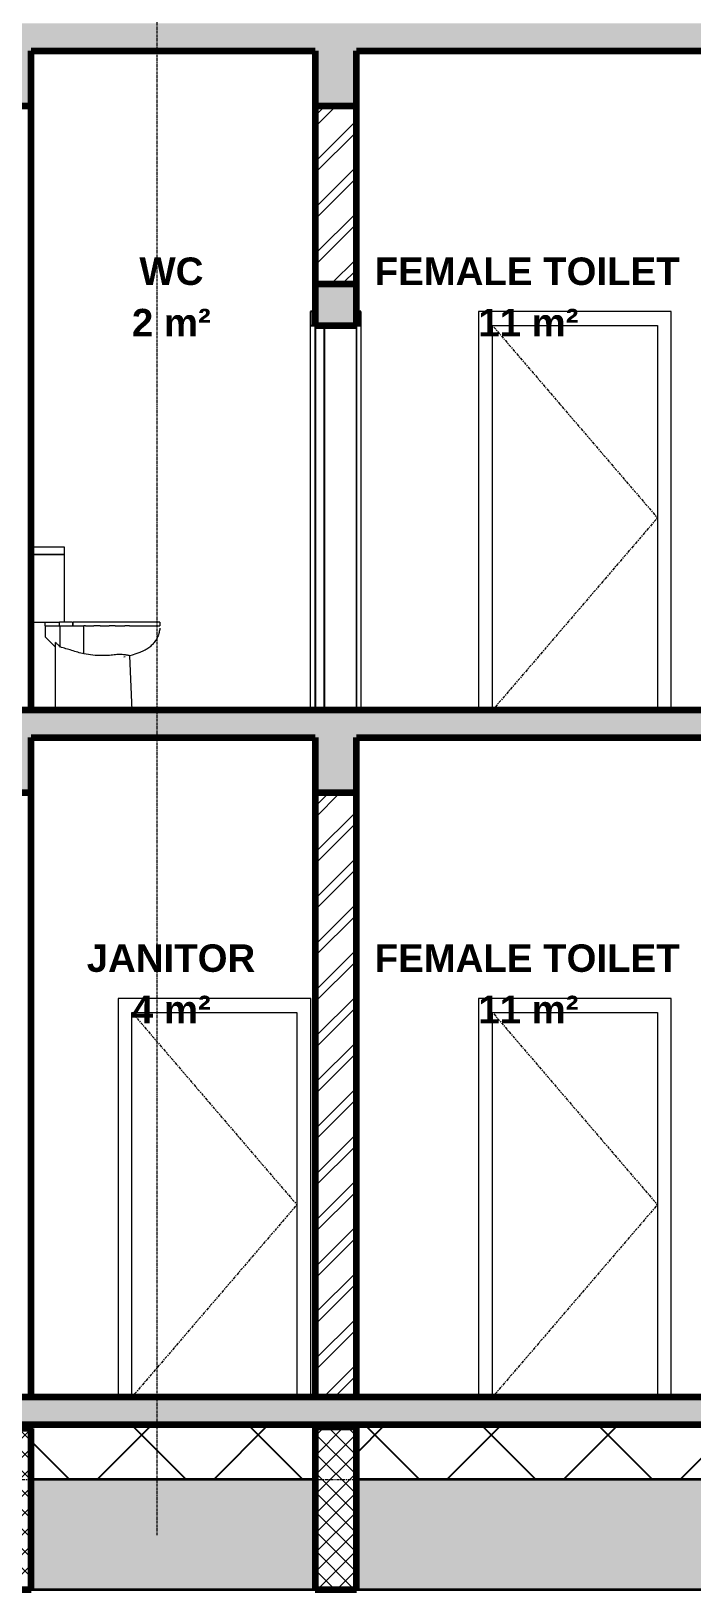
# Model space of a CAD drawing. Header units: millimetres. Extents: x -35190 to 411743, y -233114 to 23872.
# Drawn here: x -3614 to -8, y -222324 to -213815 of the extents above; entities that cross this region are included whole.
import ezdxf

# ---------------------------------------------------------------- set-up
doc = ezdxf.new("R2010")
doc.units = ezdxf.units.MM
doc.linetypes.add('Centre', pattern=[31.75, 6.35, -4.7625, 15.875, -4.7625])
doc.linetypes.add('Grid Line', pattern=[22.225, 12.7, -3.175, 3.175, -3.175])
for name, color, linetype, lineweight in [('A-AREA-IDEN', 2, 'Continuous', 9), ('A-DETL-GENF', 92, 'Continuous', 18), ('A-DETL-THIN', 151, 'Continuous', 18), ('A-DOOR', 31, 'Continuous', 18), ('A-DOOR-FRAM', 31, 'Continuous', 18), ('A-FLOR-LEVL', 51, 'Continuous', 18), ('A-WALL', 113, 'Continuous', 18), ('A-WALL-PATT', 111, 'Continuous', 18), ('P-SANR-FIXT', 6, 'Continuous', 18), ('S-GRID', 1, 'Continuous', 9)]:
    doc.layers.add(name, color=color, linetype=linetype, lineweight=lineweight)
doc.styles.add('Arial_B', font='arialbd.ttf', dxfattribs={"height": 225})
pattern_1 = [(45, (6216.13, -214796.5), (-125.7236, 125.7236), []), (45, (6216.13, -214606), (-125.7236, 125.7236), [])]

# ---------------------------------------------------------------- blocks, each defined once
blk = doc.blocks.new('M_Single-Flush - 900 x 2100mm-426370-Section 2')
at = {"layer": 'A-DOOR', "linetype": 'Centre'}
for p, q in [((-4591.7, 2550), (-3691.7, 1500)), ((-3691.7, 1500), (-4591.7, 450))]:
    blk.add_line(p, q, dxfattribs=at)
at = {"layer": 'A-DOOR-FRAM'}
for p, q in [((-4667.7, 2626), (-4667.7, 450)), ((-3615.7, 2626), (-4667.7, 2626)), ((-3615.7, 450), (-3615.7, 2626)), ((-4591.7, 450), (-4591.7, 2550)), ((-4591.7, 2550), (-3691.7, 2550)), ((-3691.7, 2550), (-3691.7, 450))]:
    blk.add_line(p, q, dxfattribs=at)
blk = doc.blocks.new('M_Single-Flush - 850 x 2100mm-428754-Section 2')
at = {"layer": 'A-DOOR', "lineweight": 25}
for p, q in [((-5559.7, 6300), (-5559.7, 4200)), ((-5508.7, 4200), (-5508.7, 6300))]:
    blk.add_line(p, q, dxfattribs=at)
at = {"layer": 'A-DOOR-FRAM', "lineweight": 25}
for p, q in [((-5584.7, 6376), (-5584.7, 6300)), ((-5559.7, 6376), (-5584.7, 6376)), ((-5584.7, 6300), (-5559.7, 6300)), ((-5309.7, 6376), (-5334.7, 6376)), ((-5334.7, 6300), (-5309.7, 6300)), ((-5309.7, 6300), (-5309.7, 6376))]:
    blk.add_line(p, q, dxfattribs=at)
at = {"layer": 'A-DOOR-FRAM'}
for p, q in [((-5584.7, 4200), (-5584.7, 6300)), ((-5334.7, 4200), (-5334.7, 6300)), ((-5309.7, 6300), (-5309.7, 4200))]:
    blk.add_line(p, q, dxfattribs=at)
blk = doc.blocks.new('WC Dis w Cistern _7_ - 540 x 360mm-515151-Section 2')
at = {"layer": 'P-SANR-FIXT'}
for p, q in [((-7109.7, 8840), (-7100.8, 8840)), ((-7109.7, 8800), (-7100.8, 8800)), ((-7100.8, 8800), (-7109.7, 8800)), ((-6955.1, 8840), (-7100.8, 8840)), ((-7100.8, 8800), (-7100.8, 8840)), ((-6955.1, 8800), (-7100.8, 8800)), ((-7100.8, 8430), (-7100.8, 8800)), ((-7100.8, 8800), (-6955.1, 8800)), ((-6927.4, 8840), (-6955.1, 8840)), ((-6927.4, 8800), (-6955.1, 8800)), ((-6955.1, 8800), (-6927.4, 8800)), ((-6927.4, 8800), (-6927.4, 8840)), ((-6927.4, 8430), (-6927.4, 8800)), ((-7100.8, 8430), (-7109.7, 8430)), ((-7100.8, 8430), (-6955.1, 8430)), ((-7034.2, 8410), (-7034.2, 8430)), ((-6955.1, 8430), (-6954, 8430)), ((-6883.8, 8430), (-6954.3, 8430)), ((-6954.3, 8410), (-6954.3, 8430)), ((-6883.8, 8430), (-6883.8, 8410)), ((-6496.2, 8430), (-6881.2, 8430)), ((-6881.2, 8410), (-6881.2, 8430)), ((-6406.7, 8430), (-6496.2, 8430)), ((-6406.7, 8430), (-6406.7, 8410)), ((-7034.2, 8410), (-6951.2, 8410)), ((-7034.2, 8410), (-7034.2, 8351.3)), ((-6977.2, 8293.1), (-7034.2, 8351.3)), ((-6951.2, 8410), (-6937.1, 8410)), ((-6951.2, 8294.9), (-6951.2, 8410)), ((-6937.1, 8410), (-6883.8, 8410)), ((-6883.8, 8410), (-6881.2, 8410)), ((-6881.2, 8410), (-6835.7, 8410)), ((-6835.4, 8410), (-6821.9, 8410)), ((-6813.4, 8410), (-6821.9, 8410)), ((-6821.9, 8257.8), (-6821.9, 8410)), ((-6813.5, 8410), (-6767.2, 8410)), ((-6732.8, 8410), (-6767.2, 8410)), ((-6732.8, 8410), (-6684, 8410)), ((-6651.9, 8410), (-6684, 8410)), ((-6651.9, 8410), (-6598.6, 8410)), ((-6572.5, 8410), (-6598.6, 8410)), ((-6572.5, 8410), (-6496.2, 8410)), ((-6496.2, 8410), (-6406.7, 8410)), ((-6977.2, 7950), (-6977.2, 8320.3)), ((-6596.2, 8240.9), (-6603.9, 8239.3)), ((-6559.2, 7950), (-6571.9, 8247.1))]:
    blk.add_line(p, q, dxfattribs=at)
at = {"layer": 'P-SANR-FIXT', "flags": 128}
for points in [[(-6496.2, 8410), (-6466.6, 8410), (-6441.7, 8410), (-6422.8, 8410), (-6410.9, 8410), (-6406.7, 8410)], [(-6407.4, 8397.1), (-6408.1, 8391.2), (-6409, 8385.2), (-6410.2, 8379.3), (-6411.6, 8373.5), (-6413.2, 8367.7), (-6415.1, 8362), (-6417.1, 8356.4), (-6419.4, 8350.9), (-6422, 8345.4), (-6424.7, 8340.1), (-6427.7, 8334.9), (-6430.8, 8329.8), (-6434.2, 8324.8), (-6437.8, 8320), (-6441.5, 8315.3), (-6445.5, 8310.8), (-6449.6, 8306.4), (-6453.9, 8302.2), (-6458.3, 8298.2), (-6462.9, 8294.3), (-6467.7, 8290.7), (-6472.6, 8287.2), (-6477.6, 8283.9), (-6482.8, 8280.9), (-6488, 8278), (-6493.4, 8275.4), (-6496.2, 8274.1)], [(-6496.2, 8274.1), (-6516.8, 8265.5), (-6537.7, 8257.8), (-6559, 8250.8), (-6571.9, 8247.1)]]:
    blk.add_lwpolyline(points, dxfattribs=at)
at = {"layer": 'P-SANR-FIXT'}
for points in [[(-6951.2, 8294.9), (-6955.5, 8299.1), (-6964.1, 8307.7), (-6972.8, 8316.1), (-6977.2, 8320.3)], [(-6888.3, 8276.4), (-6898.8, 8279.4), (-6919.8, 8285.6), (-6940.7, 8292.1), (-6951.2, 8295.4)], [(-6821.9, 8257.8), (-6833.2, 8260.1), (-6855.6, 8265.5), (-6877.5, 8272.5), (-6888.3, 8276.4)]]:
    blk.add_open_spline(points, degree=3, dxfattribs=at)
for points, knots in [([(-6657.2, 8251.8), (-6668.2, 8250.4), (-6690.2, 8248.3), (-6728.8, 8247.2), (-6772.9, 8249.5), (-6805.7, 8254.5), (-6821.9, 8257.8)], [0, 0, 0, 0, 0.2, 0.4, 0.7, 1, 1, 1, 1]), ([(-6572.3, 8247.1), (-6571.8, 8247), (-6571.8, 8247), (-6574.7, 8247.7), (-6580.5, 8249), (-6587.5, 8250.3), (-6594.2, 8251.4), (-6601.6, 8252.4), (-6612.1, 8253.4), (-6626.3, 8253.9), (-6641.6, 8253.5), (-6652, 8252.5), (-6657.2, 8251.8)], [0.4705882, 0.4705882, 0.4705882, 0.4705882, 0.5294118, 0.5882353, 0.6470588, 0.7058824, 0.7352941, 0.7647059, 0.8235294, 0.8823529, 0.9411765, 1, 1, 1, 1])]:
    blk.add_open_spline(points, degree=3, knots=knots, dxfattribs=at)

msp = doc.modelspace()

# ---------------------------------------------------------------- hatches: boundary and pattern name
at = {"layer": 'A-DETL-GENF'}
h = msp.add_hatch(dxfattribs=at)
h.set_pattern_fill('FP_7', style=0, pattern_type=2)
h.set_pattern_definition([(50, (6216.13, -214796.49), (127.5292, -11.1576), [13.335, -146.685]), (355, (6216.13, -214796.5), (-24.6697, 133.74), [10.668, -117.348]), (100.451, (6226.76, -214797.42), (102.8597, 122.5818), [11.333, -124.663]), (46.184, (6216.13, -214760.93), (189.7552, -29.4304), [20.003, -220.028]), (96.636, (6231.94, -214763.39), (166.1822, 173.1996), [17, -186.995]), (351.184, (6216.13, -214760.93), (166.184, 173.1976), [16.002, -176.022]), (21, (6233.91, -214769.82), (106.13027, -71.586), [13.335, -146.685]), (326, (6233.91, -214769.82), (43.2619, 128.93175), [10.668, -117.348]), (71.451, (6242.75, -214775.79), (149.392, 57.34505), [11.333, -124.663]), (37.5, (6216.13, -214796.494), (2.16223, 59.18836), [5.867, -110.058, 5.867, -113.259, -117.793]), (37.5, (6216.13, -214796.494), (2.16223, 59.18836), [-235.052, 5.867, -111.925]), (7.5, (6216.13, -214796.494), (46.77386, 70.12615), [5.867, -62.052, 5.867, -107.391, -44.895]), (7.5, (6216.13, -214796.494), (46.77386, 70.12615), [-181.178, 5.867, -39.027]), (327.5, (6176.48, -214796.494), (94.91367, -4.01009), [5.867, -38.583, 5.867, -132.817, -184.023]), (327.5, (6176.48, -214796.494), (94.91367, -4.01009), [-183.134, 5.867, -178.156]), (317.5, (6158.7, -214796.49), (103.69057, 17.79882), [5.867, -51.918, 5.867, -86.233, -130.683]), (317.5, (6158.7, -214796.49), (103.69057, 17.79882), [-149.885, 5.867, -124.816])])
h.paths.add_polyline_path([(-6376.1, -221721.5), (-6376.1, -221306.5), (-4879.2, -221306.5), (-4879.2, -221156.5), (-6676.1, -221156.5), (-6676.1, -221721.5), (-6558.5, -221721.5)])
h.paths.add_polyline_path([(24295.8, -221721.5), (24295.8, -221571.5), (23995.8, -221571.5), (23995.8, -221421.5), (23707.8, -221421.5), (23707.8, -221271.5), (11735.8, -221271.5), (11735.8, -221121.5), (11435.8, -221121.5), (11435.8, -220971.5), (11135.8, -220971.5), (11135.8, -220821.5), (10835.8, -220821.5), (10835.8, -220671.5), (10535.8, -220671.5), (10535.8, -220521.5), (10235.8, -220521.5), (10235.8, -220371.5), (9935.8, -220371.5), (9935.8, -220221.5), (9635.8, -220221.5), (9635.8, -220071.5), (9335.8, -220071.5), (9335.8, -219921.5), (9035.8, -219921.5), (9035.8, -219771.5), (8735.8, -219771.5), (8735.8, -219621.5), (8435.8, -219621.5), (8435.8, -219471.5), (8135.8, -219471.5), (8135.8, -219321.5), (7835.8, -219321.5), (7835.8, -219171.5), (7535.8, -219171.5), (7535.8, -219021.5), (5510.8, -219021.5), (5510.8, -219321.5), (5735.8, -219321.5), (5735.8, -219171.5), (7200.4, -219171.5), (11400.4, -221271.5), (3485.8, -221271.5), (3485.8, -221421.5), (23595.8, -221421.5), (23595.8, -221521.5), (23960.4, -221721.5)])
h.paths.add_polyline_path([(211.3, -221421.5), (285.8, -221421.5), (285.8, -221271.5), (-4864.2, -221271.5), (-4864.2, -221421.5), (-540.9, -221421.5)])
h.paths.add_polyline_path([(-6558.5, -219251.5), (-6376.1, -219251.5), (-6376.1, -218801.5), (-8314.2, -218801.5), (-8314.2, -218951.5), (-6676.1, -218951.5), (-6676.1, -219251.5)])
h.paths.add_polyline_path([(3710.8, -218571.5), (3710.8, -218346.5), (3485.8, -218346.5), (3485.8, -218571.5)])
h.paths.add_polyline_path([(19270.8, -218523.5), (19515.8, -218523.5), (19515.8, -218271.5), (24595.8, -218271.5), (24595.8, -218171.5), (24495.8, -218171.5), (24495.8, -217771.5), (24595.8, -217771.5), (24595.8, -217671.5), (24295.8, -217671.5), (24295.8, -218121.5), (19270.8, -218121.5), (19270.8, -218424.7)])
h.paths.add_polyline_path([(13560.8, -217971.5), (13560.8, -217521.5), (11735.8, -217521.5), (11735.8, -217371.5), (11435.8, -217371.5), (11435.8, -217221.5), (11135.8, -217221.5), (11135.8, -217071.5), (10835.8, -217071.5), (10835.8, -216921.5), (10535.8, -216921.5), (10535.8, -216771.5), (10235.8, -216771.5), (10235.8, -216621.5), (9935.8, -216621.5), (9935.8, -216471.5), (9635.8, -216471.5), (9635.8, -216321.5), (9335.8, -216321.5), (9335.8, -216171.5), (9035.8, -216171.5), (9035.8, -216021.5), (8735.8, -216021.5), (8735.8, -215871.5), (8435.8, -215871.5), (8435.8, -215721.5), (8135.8, -215721.5), (8135.8, -215571.5), (7835.8, -215571.5), (7835.8, -215421.5), (7535.8, -215421.5), (7535.8, -215271.5), (5510.8, -215271.5), (5510.8, -215571.5), (5735.8, -215571.5), (5735.8, -215421.5), (7200.4, -215421.5), (11700.4, -217671.5), (13335.8, -217671.5), (13335.8, -217971.5)])
h.paths.add_polyline_path([(211.3, -217971.5), (285.8, -217971.5), (285.8, -217521.5), (-4864.2, -217521.5), (-4864.2, -217971.5), (-4639.2, -217971.5), (-4639.2, -217671.5), (-3839.2, -217671.5), (-3839.2, -217971.5), (-3614.2, -217971.5), (-3614.2, -217671.5), (-2064.2, -217671.5), (-2064.2, -217971.5), (-1839.2, -217971.5), (-1839.2, -217671.5), (60.8, -217671.5), (60.8, -217971.5)])
h.paths.add_polyline_path([(5510.8, -217971.5), (5735.8, -217971.5), (5735.8, -217521.5), (3485.8, -217521.5), (3485.8, -217971.5), (3710.8, -217971.5), (3710.8, -217671.5), (5510.8, -217671.5), (5510.8, -217942.6)])
h.paths.add_polyline_path([(-6652.6, -217859.7), (-6376.1, -217859.7), (-6376.1, -217559.7), (-4879.2, -217559.7), (-4879.2, -217409.7), (-6676.1, -217409.7), (-6676.1, -217859.7), (-6664.3, -217859.7)])
h.paths.add_polyline_path([(-6676.1, -215496.5), (-6376.1, -215496.5), (-6376.1, -215046.5), (-8314.2, -215046.5), (-8314.2, -215196.5), (-6676.1, -215196.5)])
h.paths.add_polyline_path([(-2045.3, -215421.5), (-1839.2, -215421.5), (-1839.2, -215196.5), (-2064.2, -215196.5), (-2064.2, -215421.5)])
h.paths.add_polyline_path([(3485.8, -214821.5), (3710.8, -214821.5), (3710.8, -214596.5), (3485.8, -214596.5)])
h.paths.add_polyline_path([(5510.8, -214221.5), (5735.8, -214221.5), (5735.8, -213771.5), (3485.8, -213771.5), (3485.8, -214221.5), (3710.8, -214221.5), (3710.8, -213921.5), (5510.8, -213921.5), (5510.8, -214086.3)])
h.paths.add_polyline_path([(13335.8, -214221.5), (13560.8, -214221.5), (13560.8, -213771.5), (10038, -213771.5), (10038, -213921.5), (13335.8, -213921.5), (13335.8, -214086.3)])
h.paths.add_polyline_path([(-4864.2, -214221.5), (-4639.2, -214221.5), (-4639.2, -213921.5), (-3839.2, -213921.5), (-3839.2, -214221.5), (-3614.2, -214221.5), (-3614.2, -213921.5), (-2064.2, -213921.5), (-2064.2, -214221.5), (-1839.2, -214221.5), (-1839.2, -213921.5), (60.8, -213921.5), (60.8, -214221.5), (285.8, -214221.5), (285.8, -213771.5), (-4864.2, -213771.5), (-4864.2, -214206.8)])
h.paths.add_polyline_path([(-2064.2, -211671.5), (-1839.2, -211671.5), (-1839.2, -211446.5), (-2064.2, -211446.5)])
h.paths.add_polyline_path([(3710.8, -211071.5), (3710.8, -210846.5), (3470.6, -210846.5), (3470.6, -211071.5)])
h.paths.add_polyline_path([(19495.8, -211031.5), (19495.8, -210806.5), (19270.8, -210806.5), (19270.8, -211031.5)])
h = msp.add_hatch(dxfattribs=at)
h.set_pattern_fill('FP_6', style=0, pattern_type=2)
h.set_pattern_definition([(45, (6216.13, -214796.49), (-53.033, 53.033), []), (135, (6216.13, -214796.49), (-53.033, -53.033), [])])
h.paths.add_polyline_path([(19270.8, -222323.8), (19507.8, -222323.8), (19507.8, -221435.7), (19270.8, -221435.7), (19270.8, -221798.9)])
h.paths.add_polyline_path([(-3614.2, -222321.5), (-3614.2, -221442.6), (-3839.2, -221442.6), (-3839.2, -222321.5)])
h.paths.add_polyline_path([(-4864.2, -222321.5), (-4639.2, -222321.5), (-4639.2, -221441.5), (-4864.2, -221441.5), (-4864.2, -221798.9)])
h.paths.add_polyline_path([(3710.8, -222321.5), (3710.8, -221434.2), (3485.8, -221434.2), (3485.8, -222321.5)])
h.paths.add_polyline_path([(-2064.2, -222321.5), (-1839.2, -222321.5), (-1839.2, -221436.7), (-2064.2, -221436.7), (-2064.2, -221798.9)])
h.paths.add_polyline_path([(60.8, -222321.5), (285.8, -222321.5), (285.8, -221441.4), (60.8, -221441.4), (60.8, -221798.9)])
h.paths.add_polyline_path([(5510.8, -222321.5), (5735.8, -222321.5), (5735.8, -221436.4), (5510.8, -221436.4), (5510.8, -221798.9)])
at = {"layer": 'A-DETL-GENF', "lineweight": 25}
h = msp.add_hatch(dxfattribs=at)
h.set_pattern_fill('FP_4', color=250, style=0, pattern_type=2)
h.set_pattern_definition([(45, (6216.13, -214796.5), (-318.198, 318.198), []), (135, (6216.13, -214796.5), (-318.198, -318.198), [])])
h.paths.add_polyline_path([(19016.5, -221721.5), (19270.8, -221721.5), (19270.8, -221421.5), (5735.8, -221421.5), (5735.8, -221721.5), (18264.3, -221721.5)])
h.paths.add_polyline_path([(-4639.2, -221721.5), (-3839.2, -221721.5), (-3839.2, -221421.5), (-4639.2, -221421.5), (-4639.2, -221441.5)])
h.paths.add_polyline_path([(-3614.2, -221721.5), (-2064.2, -221721.5), (-2064.2, -221421.5), (-3614.2, -221421.5), (-3614.2, -221442.6)])
h.paths.add_polyline_path([(-1839.2, -221721.5), (60.8, -221721.5), (60.8, -221421.5), (-1839.2, -221421.5), (-1839.2, -221436.7)])
h.paths.add_polyline_path([(3710.8, -221721.5), (5510.8, -221721.5), (5510.8, -221421.5), (3710.8, -221421.5), (3710.8, -221434.2)])
h = msp.add_hatch(dxfattribs=at)
h.set_pattern_fill('FP_5', color=250, style=0, pattern_type=2)
h.set_pattern_definition([(0, (6216.13, -214796.5), (317.5, 317.5), [317.5, -317.5]), (0, (6216.13, -214677.43), (317.5, 317.5), [317.5, -317.5]), (0, (6216.13, -214558.37), (317.5, 317.5), [317.5, -317.5]), (90, (6255.82, -214518.68), (-317.5, 317.5), [317.5, -317.5]), (90, (6374.88, -214518.68), (-317.5, 317.5), [317.5, -317.5]), (90, (6493.94, -214518.68), (-317.5, 317.5), [317.5, -317.5])])
h.paths.add_polyline_path([(-3614.2, -222321.5), (-2064.2, -222321.5), (-2064.2, -221721.5), (-3614.2, -221721.5), (-3614.2, -221798.9)])
h.paths.add_polyline_path([(-4639.2, -222321.5), (-3839.2, -222321.5), (-3839.2, -221721.5), (-4639.2, -221721.5), (-4639.2, -221798.9)])
h.paths.add_polyline_path([(285.8, -222321.5), (3485.8, -222321.5), (3485.8, -221721.5), (285.8, -221721.5), (285.8, -221798.9)])
h.paths.add_polyline_path([(3710.8, -222321.5), (5510.8, -222321.5), (5510.8, -221721.5), (3710.8, -221721.5), (3710.8, -221798.9)])
h.paths.add_polyline_path([(5735.8, -222321.5), (19270.8, -222321.5), (19270.8, -221721.5), (5735.8, -221721.5), (5735.8, -221798.9)])
h.paths.add_polyline_path([(-1839.2, -222321.5), (60.8, -222321.5), (60.8, -221721.5), (-1839.2, -221721.5), (-1839.2, -221798.9)])
at = {"layer": 'A-WALL-PATT'}
h = msp.add_hatch(dxfattribs=at)
h.set_pattern_fill('FP_1', color=256, style=0, pattern_type=2)
h.set_pattern_definition(pattern_1)
h.paths.add_polyline_path([(-1839.2, -215196.5), (-1839.2, -214221.5), (-2064.2, -214221.5), (-2064.2, -215196.5), (-2045.3, -215196.5)])
h = msp.add_hatch(dxfattribs=at)
h.set_pattern_fill('FP_1', color=256, style=0, pattern_type=2)
h.set_pattern_definition(pattern_1)
h.paths.add_polyline_path([(-2064.2, -221436.7), (-1839.2, -221436.7), (-1839.2, -221421.5), (-2064.2, -221421.5)])
h.paths.add_polyline_path([(-2045.3, -221271.5), (-1839.2, -221271.5), (-1839.2, -217971.5), (-2064.2, -217971.5), (-2064.2, -221271.5)])

# ---------------------------------------------------------------- linework, layer by layer
at = {"layer": 'A-DETL-THIN', "lineweight": 100}
for p, q in [((-3614.2, -214221.5), (-3614.2, -213921.5)), ((-3614.2, -213921.5), (-2064.2, -213921.5)), ((-2064.2, -213921.5), (-2064.2, -214221.5)), ((-1839.2, -214221.5), (-1839.2, -213921.5)), ((-1839.2, -213921.5), (60.8, -213921.5)), ((-3839.2, -214221.5), (-3614.2, -214221.5)), ((-2064.2, -214221.5), (-1839.2, -214221.5)), ((-1839.2, -215196.5), (-2064.2, -215196.5)), ((-2064.2, -215196.5), (-2064.2, -215421.5)), ((-1839.2, -215421.5), (-1839.2, -215196.5)), ((-2064.2, -215421.5), (-1839.2, -215421.5)), ((285.8, -217521.5), (-4864.2, -217521.5)), ((-3614.2, -217971.5), (-3614.2, -217671.5)), ((-3614.2, -217671.5), (-2064.2, -217671.5)), ((-2064.2, -217671.5), (-2064.2, -217971.5)), ((-1839.2, -217971.5), (-1839.2, -217671.5)), ((-1839.2, -217671.5), (60.8, -217671.5)), ((-3839.2, -217971.5), (-3614.2, -217971.5)), ((-2064.2, -217971.5), (-1839.2, -217971.5)), ((285.8, -221271.5), (-4864.2, -221271.5)), ((-4864.2, -221421.5), (285.8, -221421.5)), ((-3614.2, -221442.6), (-3839.2, -221442.6)), ((-3614.2, -222321.5), (-3614.2, -221442.6)), ((-1839.2, -221436.7), (-2064.2, -221436.7)), ((-2064.2, -221436.7), (-2064.2, -222321.5)), ((-1839.2, -222321.5), (-1839.2, -221436.7)), ((-3839.2, -222321.5), (-3614.2, -222321.5)), ((-2064.2, -222321.5), (-1839.2, -222321.5))]:
    msp.add_line(p, q, dxfattribs=at)
at = {"layer": 'A-DETL-THIN', "lineweight": 35}
for p, q in [((-2064.2, -221436.7), (-2064.2, -221421.5)), ((-1839.2, -221421.5), (-1839.2, -221436.7)), ((-2064.2, -221721.5), (-3614.2, -221721.5)), ((60.8, -221721.5), (-1839.2, -221721.5)), ((-3614.2, -222321.5), (-2064.2, -222321.5)), ((-1839.2, -222321.5), (60.8, -222321.5))]:
    msp.add_line(p, q, dxfattribs=at)
at = {"layer": 'A-FLOR-LEVL', "linetype": 'Centre', "lineweight": 9}
for p, q in [((-14214.6, -217521.5), (29477.2, -217521.5)), ((-14214.6, -221271.5), (29477.2, -221271.5)), ((-13579.6, -221721.5), (29477.2, -221721.5))]:
    msp.add_line(p, q, dxfattribs=at)
at = {"layer": 'A-WALL', "lineweight": 100}
for p, q in [((-3614.2, -217521.5), (-3614.2, -214221.5)), ((-2064.2, -214221.5), (-2064.2, -215196.5)), ((-1839.2, -215196.5), (-1839.2, -214221.5)), ((-3614.2, -221271.5), (-3614.2, -217971.5)), ((-2064.2, -217971.5), (-2064.2, -221271.5)), ((-1839.2, -221271.5), (-1839.2, -217971.5))]:
    msp.add_line(p, q, dxfattribs=at)
at = {"layer": 'A-WALL'}
msp.add_line((-1839.2, -215421.5), (-1839.2, -217521.5), dxfattribs=at)
at = {"layer": 'S-GRID', "linetype": 'Grid Line'}
msp.add_line((-2926.7, -222026.3), (-2926.7, -205333.1), dxfattribs=at)

# ---------------------------------------------------------------- block references
at = {"layer": 'A-DOOR'}
for name, p in [('M_Single-Flush - 850 x 2100mm-428754-Section 2', (3495.5, -221721.5)), ('M_Single-Flush - 900 x 2100mm-426370-Section 2', (3495.5, -217971.5)), ('M_Single-Flush - 900 x 2100mm-426370-Section 2', (1527.5, -221721.5)), ('M_Single-Flush - 900 x 2100mm-426370-Section 2', (3495.5, -221721.5))]:
    msp.add_blockref(name, p, dxfattribs=at)
at = {"layer": 'P-SANR-FIXT'}
msp.add_blockref('WC Dis w Cistern _7_ - 540 x 360mm-515151-Section 2', (3495.5, -225471.5), dxfattribs=at)

# ---------------------------------------------------------------- texts
at = {"layer": 'A-AREA-IDEN', "char_height": 150, "attachment_point": 1, "style": 'Arial_B'}
for s, insert, width in [('WC', (-3023.2, -215050.1), 428.903), ('FEMALE TOILET', (-1739.4, -215050.1), 2044.303), ('2 m²', (-3064.4, -215330.7), 529.114), ('11 m²', (-1173.9, -215330.7), 673.417), ('JANITOR', (-3310.9, -218800.1), 1126.371), ('FEMALE TOILET', (-1739.4, -218800.1), 2044.303), ('4 m²', (-3064.4, -219080.7), 529.114), ('11 m²', (-1173.9, -219080.7), 673.417)]:
    msp.add_mtext(s, dxfattribs=dict(at, insert=insert, width=width))

doc.saveas('drawing.dxf')
